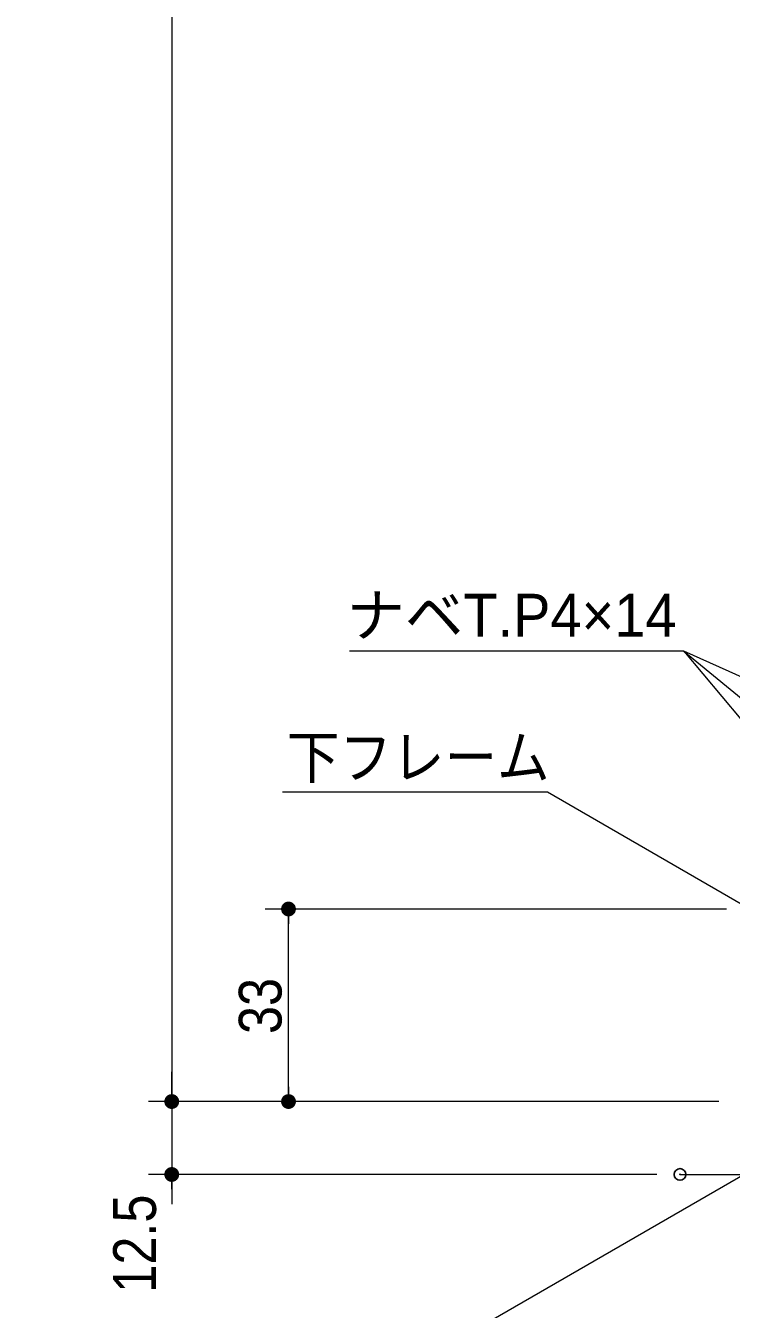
# Model space of a CAD drawing. Units: millimetres, scale not verified. Extents: x -6062 to 6062, y -3045 to 3045.
# Drawn here: x 77 to 681, y -2116 to -1015 of the extents above; entities that cross this region are included whole.
import ezdxf
from ezdxf.enums import TextEntityAlignment as Align

# ---------------------------------------------------------------- set-up
doc = ezdxf.new("R2010")
doc.units = ezdxf.units.MM
doc.header["$LTSCALE"] = 20
doc.header["$PDMODE"] = 32
doc.header["$PDSIZE"] = 10
for name, color, linetype, lineweight in [('0-0_3一般', 7, 'Continuous', 15), ('0-1_2寸法-3', 7, 'Continuous', 15), ('0-2_2寸法-1', 7, 'Continuous', 15), ('0-3_0', 7, 'Continuous', 25), ('0-5_2寸法-2', 7, 'Continuous', 15)]:
    doc.layers.add(name, color=color, linetype=linetype, lineweight=lineweight)
doc.layers.add('0-4_Defpoints', color=7, linetype='Continuous')
doc.styles.add('ＭＳ Ｐゴシック', font='')
doc.styles.get('ＭＳ Ｐゴシック').set_extended_font_data('MS PGothic')

# ---------------------------------------------------------------- blocks, each defined once
blk = doc.blocks.new('グループ-20')
at = {"layer": '0-0_3一般'}
blk.add_line((48499.9, -40000), (62663.7, -40000), dxfattribs=at)
blk = doc.blocks.new('_Dot')
at = {"layer": '0-3_0'}
blk.add_line((-10, 0), (-20, 0), dxfattribs=at)
for points in [[(0, 0), (-10, 0), (-9.92, 1.25)], [(0, 0), (-9.92, -1.25), (-10, 0)], [(0, 0), (-9.92, 1.25), (-9.69, 2.49)], [(0, 0), (-9.69, -2.49), (-9.92, -1.25)], [(0, 0), (-9.69, 2.49), (-9.3, 3.68)], [(0, 0), (-9.3, -3.68), (-9.69, -2.49)], [(0, 0), (-9.3, 3.68), (-8.76, 4.82)], [(0, 0), (-8.76, -4.82), (-9.3, -3.68)], [(0, 0), (-8.76, 4.82), (-8.09, 5.88)], [(0, 0), (-8.09, -5.88), (-8.76, -4.82)], [(0, 0), (-8.09, 5.88), (-7.29, 6.85)], [(0, 0), (-7.29, -6.85), (-8.09, -5.88)], [(0, 0), (-7.29, 6.85), (-6.37, 7.71)], [(0, 0), (-6.37, -7.71), (-7.29, -6.85)], [(0, 0), (-6.37, 7.71), (-5.36, 8.44)], [(0, 0), (-5.36, -8.44), (-6.37, -7.71)], [(0, 0), (-5.36, 8.44), (-4.26, 9.05)], [(0, 0), (-4.26, -9.05), (-5.36, -8.44)], [(0, 0), (-4.26, 9.05), (-3.09, 9.51)], [(0, 0), (-3.09, -9.51), (-4.26, -9.05)], [(0, 0), (-3.09, 9.51), (-1.87, 9.82)], [(0, 0), (-1.87, -9.82), (-3.09, -9.51)], [(0, 0), (-1.87, 9.82), (-0.63, 9.98)], [(0, 0), (-0.63, -9.98), (-1.87, -9.82)], [(0, 0), (-0.63, 9.98), (0.63, 9.98)], [(0, 0), (0.63, -9.98), (-0.63, -9.98)], [(0, 0), (0.63, 9.98), (1.87, 9.82)], [(0, 0), (1.87, 9.82), (3.09, 9.51)], [(0, 0), (3.09, 9.51), (4.26, 9.05)], [(0, 0), (4.26, 9.05), (5.36, 8.44)], [(0, 0), (5.36, 8.44), (6.37, 7.71)], [(0, 0), (6.37, 7.71), (7.29, 6.85)], [(0, 0), (7.29, 6.85), (8.09, 5.88)], [(0, 0), (8.09, 5.88), (8.76, 4.82)], [(0, 0), (8.76, 4.82), (9.3, 3.68)], [(0, 0), (9.3, 3.68), (9.69, 2.49)], [(0, 0), (9.69, 2.49), (9.92, 1.25)], [(0, 0), (9.92, 1.25), (10, 0)], [(0, 0), (1.87, -9.82), (0.63, -9.98)], [(0, 0), (3.09, -9.51), (1.87, -9.82)], [(0, 0), (4.26, -9.05), (3.09, -9.51)], [(0, 0), (5.36, -8.44), (4.26, -9.05)], [(0, 0), (6.37, -7.71), (5.36, -8.44)], [(0, 0), (7.29, -6.85), (6.37, -7.71)], [(0, 0), (8.09, -5.88), (7.29, -6.85)], [(0, 0), (8.76, -4.82), (8.09, -5.88)], [(0, 0), (9.3, -3.68), (8.76, -4.82)], [(0, 0), (9.69, -2.49), (9.3, -3.68)], [(0, 0), (9.92, -1.25), (9.69, -2.49)], [(0, 0), (10, 0), (9.92, -1.25)]]:
    blk.add_solid(points, dxfattribs=at)

msp = doc.modelspace()

# ---------------------------------------------------------------- linework, layer by layer
at = {"layer": '0-1_2寸法-3'}
for q in [(882.68, -1750), (882.68, -1840)]:
    msp.add_line((640.68, -1551.6), q, dxfattribs=at)
for points in [[(882.68, -1660), (640.68, -1551.6), (354.38, -1551.6)], [(697.18, -1772.5), (523.98, -1672.5), (297.1, -1672.5)], [(735.68, -1975.25), (346.4, -2200), (77.08, -2200)]]:
    msp.add_lwpolyline(points, dxfattribs=at)
at = {"layer": '0-2_2寸法-1'}
for p, q in [((202.18, 784.79), (202.18, -1924.79)), ((677.18, -1772.5), (282.18, -1772.5)), ((302.18, -1924.79), (302.18, -1785.21)), ((282.18, -1937.5), (182.18, -1937.5)), ((670.68, -1937.5), (282.18, -1937.5))]:
    msp.add_line(p, q, dxfattribs=at)
at = {"layer": '0-4_Defpoints'}
for p in [(302.18, -1772.5), (202.18, -1937.5), (302.18, -1937.5), (202.18, -2000), (637.5, -2000)]:
    msp.add_point(p, dxfattribs=at)
at = {"layer": '0-5_2寸法-2'}
for p, q in [((202.18, -1924.79), (202.18, -1912.08)), ((282.18, -1937.5), (182.18, -1937.5)), ((202.18, -1937.5), (202.18, -2000)), ((617.5, -2000), (182.18, -2000)), ((202.18, -2012.71), (202.18, -2025.42))]:
    msp.add_line(p, q, dxfattribs=at)

# ---------------------------------------------------------------- block references
at = {"layer": '0-0_3一般', "xscale": 0.05, "yscale": 0.05}
msp.add_blockref('グループ-20', (-1787.5, 0), dxfattribs=at)
at = {"layer": '0-2_2寸法-1', "xscale": 0.6356201, "yscale": 0.6356201}
for p, rotation in [((302.18, -1772.5), 90), ((202.18, -1937.5), 270), ((302.18, -1937.5), 270)]:
    msp.add_blockref('_Dot', p, dxfattribs=dict(at, rotation=rotation))
at = {"layer": '0-5_2寸法-2', "xscale": 0.6356201, "yscale": 0.6356201}
for p, rotation in [((202.18, -1937.5), 270), ((202.18, -2000), 90)]:
    msp.add_blockref('_Dot', p, dxfattribs=dict(at, rotation=rotation))

# ---------------------------------------------------------------- texts
at = {"layer": '0-1_2寸法-3', "style": 'ＭＳ Ｐゴシック'}
msp.add_text('ナベT.P4×14', height=36.66, dxfattribs=at).set_placement((351.88, -1550), align=Align.BOTTOM_LEFT)
at = {"layer": '0-1_2寸法-3', "style": 'ＭＳ Ｐゴシック', "width": 0.9}
msp.add_text('下フレーム', height=36.66, dxfattribs=at).set_placement((300.76, -1671.68), align=Align.BOTTOM_LEFT)
at = {"layer": '0-2_2寸法-1', "style": 'ＭＳ Ｐゴシック', "width": 0.9}
msp.add_text('33', height=36.66, rotation=90, dxfattribs=at).set_placement((307.24, -1879.59), align=Align.BOTTOM_LEFT)
at = {"layer": '0-5_2寸法-2', "style": 'ＭＳ Ｐゴシック', "width": 0.9}
msp.add_text('12.5', height=36.69, rotation=90, dxfattribs=at).set_placement((199.7, -2101.31), align=Align.BOTTOM_LEFT)

doc.saveas('drawing.dxf')
